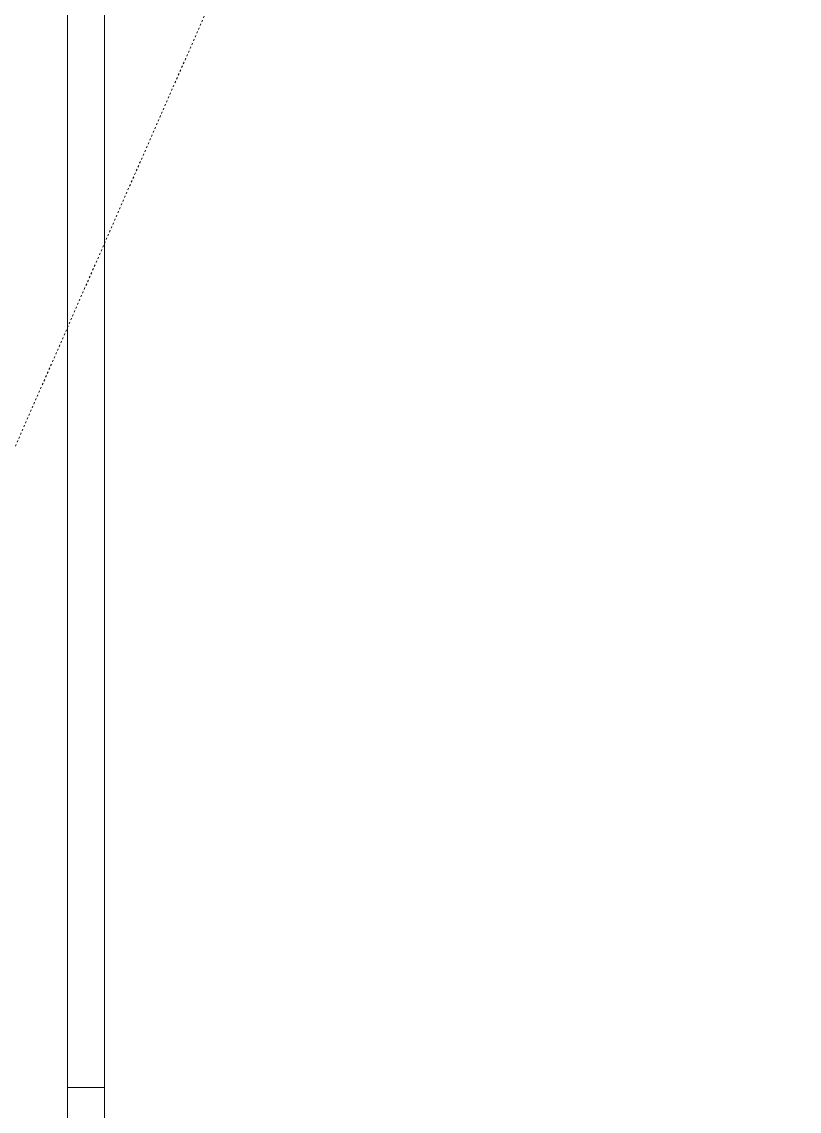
# Model space of a CAD drawing. Extents: x -2749 to 23780, y -1311 to 8245.
# Drawn here: x 7127 to 7168.9, y 1450.5 to 1509.3 of the extents above; entities that cross this region are included whole.
import ezdxf

# ---------------------------------------------------------------- set-up
doc = ezdxf.new("R2010")
doc.units = 0
doc.header["$MEASUREMENT"] = 0
doc.linetypes.add('DOT2', pattern=[0.125, 0, -0.125])
doc.linetypes.add('HIDDEN', pattern=[0.375, 0.25, -0.125])
doc.layers.get('0').update_dxf_attribs({"color": 9, "lineweight": 9})
for name, color, linetype, lineweight in [('06D', 9, 'Continuous', 9), ('20', 9, 'DOT2', 9), ('35', 9, 'Continuous', 9), ('40', 9, 'Continuous', 9), ('40B', 9, 'Continuous', 9)]:
    doc.layers.add(name, color=color, linetype=linetype, lineweight=lineweight)

# ---------------------------------------------------------------- blocks, each defined once
blk = doc.blocks.new('fsdfsfsfsfd')
at = {"layer": '06D', "elevation": 0}
blk.add_lwpolyline([(52591.75, -74474.977), (52589.75, -74474.977), (52589.75, -74595.977), (52591.75, -74595.977)], dxfattribs=at)
at = {"layer": '20', "elevation": 0}
blk.add_lwpolyline([(52607.49, -74590.872), (52562.943, -74489.432)], dxfattribs=at)
blk = doc.blocks.new('1.KAT PLANI')
at = {"layer": '06D'}
blk.add_lwpolyline([(7127.5, 1575), (7131.5, 1575), (7131.5, 1450), (7127.5, 1450)], dxfattribs=at)
at = {"layer": '40'}
blk.add_lwpolyline([(7024.089, 821.213, -0.130719), (9996.866, 1970.741, -0.130719)], format="xyb", dxfattribs=at)
at = {"layer": '40B'}
blk.add_lwpolyline([(7107.5, 770.105, -0.130102), (10006.371, 1883.895), (9994.676, 1990.755, -0.029312), (10727.442, 2027.573), (10727.5, 916.432, 0.271408), (9762.5, 325), (7107.5, 325)], format="xyb", close=True, dxfattribs=at)
at = {"xscale": -1}
blk.add_blockref('fsdfsfsfsfd', (59721.25, 76047.795), dxfattribs=at)

msp = doc.modelspace()

# ---------------------------------------------------------------- linework, layer by layer
at = {"layer": '20', "linetype": 'HIDDEN'}
msp.add_lwpolyline([(7129.5, 979.758, -0.152644), (10705.5, 2076.188, -0.10573)], format="xyb", dxfattribs=at)
at = {"layer": '35'}
msp.add_lwpolyline([(7497.5, 1835), (7497.5, 1182.711), (7497.581, 1182.573, 0.017498), (7129.5, 947.482), (7129.5, 1835)], format="xyb", close=True, dxfattribs=at)

# ---------------------------------------------------------------- block references
at = {"layer": '06D'}
msp.add_blockref('1.KAT PLANI', (0, 0), dxfattribs=at)

doc.saveas('drawing.dxf')
